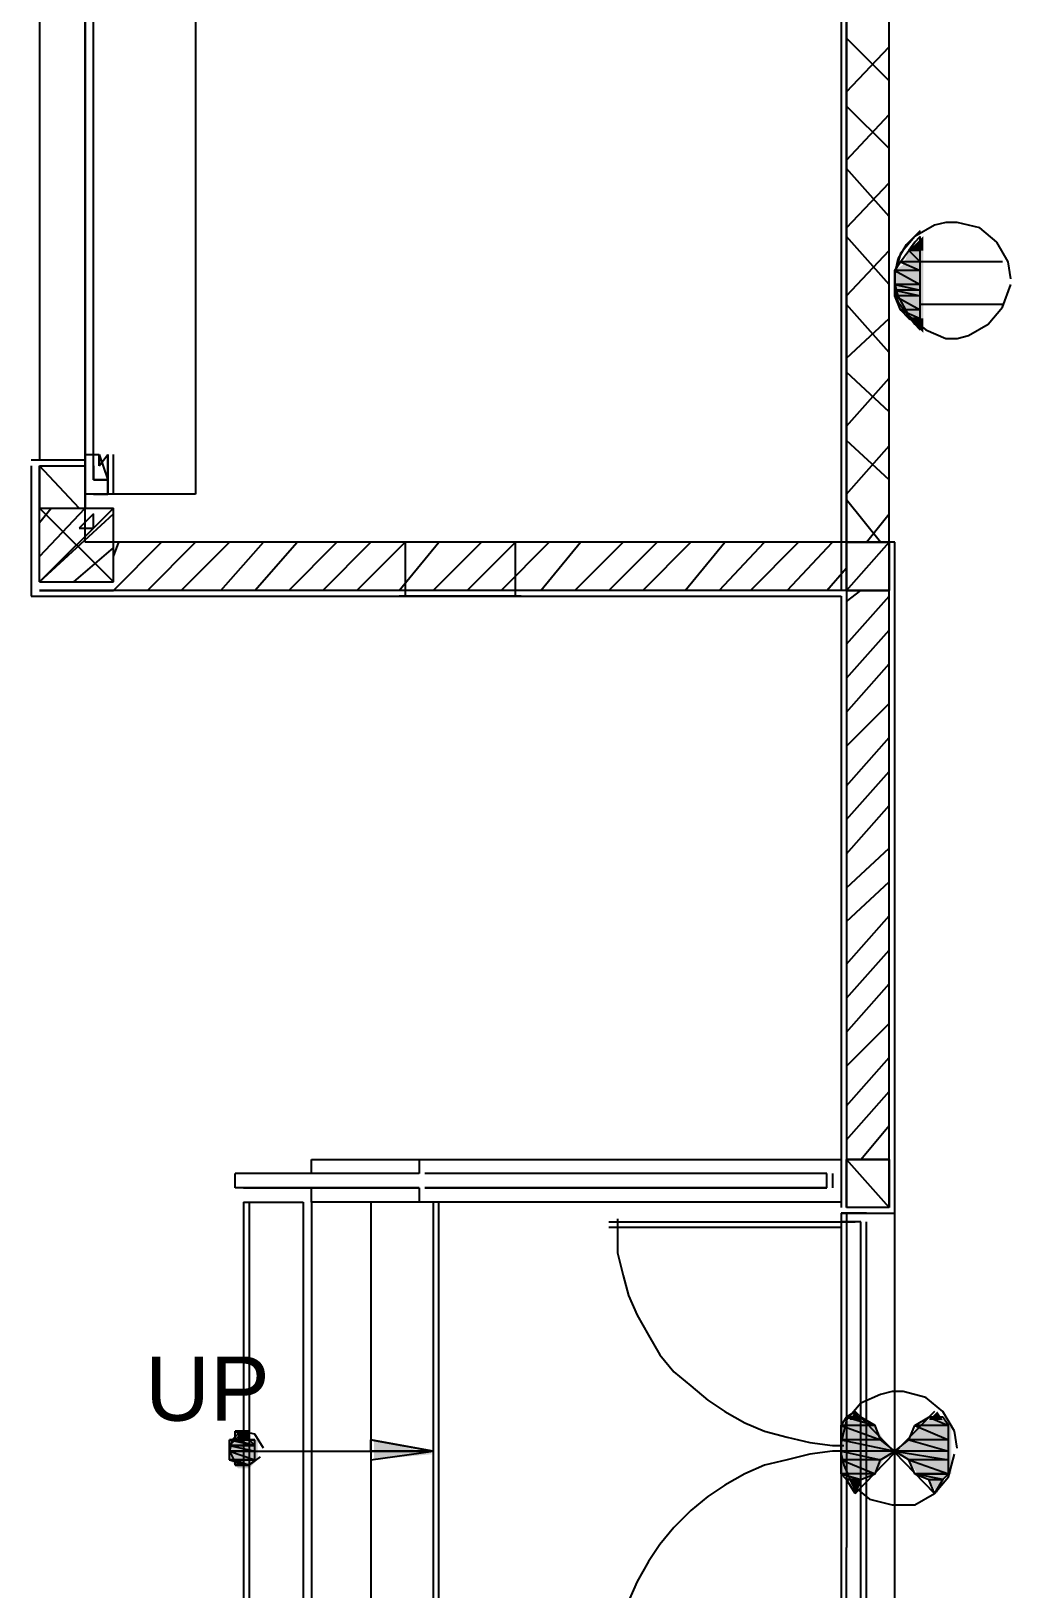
# Model space of a CAD drawing. Header units: millimetres. Extents: x 5 to 415, y 48 to 251.
# Drawn here: x 20.69 to 26.79, y 104.06 to 113.76 of the extents above; entities that cross this region are included whole.
import ezdxf

# ---------------------------------------------------------------- set-up
doc = ezdxf.new("R2010")
doc.units = ezdxf.units.MM
for name, color, linetype in [('H', 7, 'Continuous'), ('P', 7, 'Continuous'), ('T', 7, 'Continuous')]:
    doc.layers.add(name, color=color, linetype=linetype)

msp = doc.modelspace()

# ---------------------------------------------------------------- hatches: boundary and pattern name
at = {"layer": 'H', "linetype": 'Continuous'}
for points in [[(26.211, 112.448), (26.247, 112.483), (26.247, 112.448), (26.211, 112.448)], [(26.123, 112.307), (26.158, 112.395), (26.247, 112.395), (26.247, 112.307), (26.123, 112.307)], [(26.158, 112.395), (26.211, 112.448), (26.247, 112.448), (26.247, 112.395), (26.158, 112.395)], [(26.07, 112.272), (26.123, 112.307), (26.247, 112.307), (26.247, 112.272), (26.07, 112.272)], [(26.07, 112.183), (26.07, 112.272), (26.247, 112.272), (26.247, 112.183), (26.07, 112.183)], [(26.07, 112.148), (26.07, 112.183), (26.247, 112.183), (26.247, 112.148), (26.07, 112.148)], [(26.07, 112.095), (26.07, 112.148), (26.247, 112.148), (26.247, 112.095), (26.07, 112.095)], [(26.123, 112.007), (26.07, 112.095), (26.247, 112.095), (26.247, 112.007), (26.123, 112.007)], [(26.158, 111.972), (26.123, 112.007), (26.247, 112.007), (26.247, 111.972), (26.158, 111.972)], [(26.247, 111.883), (26.158, 111.972), (26.247, 111.936), (26.247, 111.883)], [(26.247, 111.936), (26.158, 111.972), (26.247, 111.972), (26.247, 111.936)], [(25.735, 105.075), (25.788, 105.11), (25.859, 105.11), (25.947, 105.075), (25.735, 105.075)], [(25.788, 105.11), (25.823, 105.163), (25.859, 105.11), (25.788, 105.11)], [(26.211, 105.075), (26.282, 105.11), (26.37, 105.11), (26.423, 105.075), (26.211, 105.075)], [(26.282, 105.11), (26.335, 105.163), (26.37, 105.11), (26.282, 105.11)], [(21.978, 104.987), (22.013, 105.04), (22.049, 104.987), (21.978, 104.987)], [(21.978, 104.987), (21.978, 105.04), (22.049, 105.04), (22.049, 104.987), (21.978, 104.987)], [(25.735, 104.987), (25.735, 105.075), (25.947, 105.075), (26, 104.987), (25.735, 104.987)], [(26.158, 104.987), (26.211, 105.075), (26.423, 105.075), (26.423, 104.987), (26.158, 104.987)], [(21.925, 104.951), (21.978, 104.987), (22.049, 104.987), (22.102, 104.951), (21.925, 104.951)], [(21.925, 104.951), (21.925, 104.987), (22.102, 104.987), (22.102, 104.951), (21.925, 104.951)], [(21.925, 104.898), (21.925, 104.951), (22.102, 104.951), (22.102, 104.898), (21.925, 104.898)], [(21.925, 104.898), (21.925, 104.951), (22.102, 104.951), (22.102, 104.898), (21.925, 104.898)], [(21.925, 104.863), (21.925, 104.898), (22.102, 104.898), (22.102, 104.863), (21.925, 104.863)], [(21.925, 104.863), (21.925, 104.898), (22.102, 104.898), (22.102, 104.863), (21.925, 104.863)], [(22.825, 104.863), (22.825, 104.987), (23.195, 104.898), (22.825, 104.863)], [(25.735, 104.898), (25.735, 104.987), (26, 104.987), (26.07, 104.898), (25.735, 104.898)], [(25.735, 104.863), (25.735, 104.898), (26.07, 104.898), (26, 104.863), (25.735, 104.863)], [(26.07, 104.898), (26.158, 104.987), (26.423, 104.987), (26.423, 104.898), (26.07, 104.898)], [(26.158, 104.863), (26.07, 104.898), (26.423, 104.898), (26.423, 104.863), (26.158, 104.863)], [(21.978, 104.81), (21.925, 104.863), (22.049, 104.81), (21.978, 104.81)], [(22.049, 104.81), (21.925, 104.863), (22.102, 104.863), (22.049, 104.81)], [(21.978, 104.81), (21.978, 104.863), (22.102, 104.863), (22.049, 104.81), (21.978, 104.81)], [(25.735, 104.775), (25.735, 104.863), (26, 104.863), (25.947, 104.775), (25.735, 104.775)], [(26.211, 104.775), (26.158, 104.863), (26.423, 104.863), (26.423, 104.775), (26.211, 104.775)], [(25.788, 104.74), (25.735, 104.775), (25.947, 104.775), (25.859, 104.74), (25.788, 104.74)], [(25.823, 104.652), (25.788, 104.74), (25.859, 104.74), (25.823, 104.652)], [(26.335, 104.652), (26.282, 104.74), (26.211, 104.775), (26.37, 104.74), (26.335, 104.652)], [(26.37, 104.74), (26.211, 104.775), (26.423, 104.775), (26.37, 104.74)]]:
    msp.add_hatch(color=256, dxfattribs=at).paths.add_polyline_path(points)

# ---------------------------------------------------------------- linework, layer by layer
at = {"layer": 'P'}
for points in [[(21.026, 110.578), (21.026, 125.942)], [(25.735, 122.008), (25.735, 110.278)], [(25.77, 117.987), (25.77, 110.578)], [(25.77, 110.278), (25.77, 117.987)], [(26.035, 110.578), (26.035, 117.987)], [(20.743, 115.782), (20.743, 111.09)], [(21.026, 115.835), (21.026, 111.09)], [(21.078, 111.09), (21.078, 115.835)], [(21.713, 114.6), (21.713, 110.878)], [(26.035, 113.453), (25.77, 113.718)], [(25.77, 113.383), (26.035, 113.665)], [(26.035, 113.03), (25.77, 113.295)], [(25.77, 112.959), (26.035, 113.242)], [(26.035, 112.607), (25.77, 112.907)], [(25.77, 112.536), (26.035, 112.818)], [(26.388, 112.571), (26.317, 112.554)], [(26.388, 112.571), (26.317, 112.554)], [(26.458, 112.571), (26.388, 112.571)], [(26.458, 112.571), (26.388, 112.571)], [(26.599, 112.536), (26.458, 112.571)], [(26.599, 112.536), (26.458, 112.571)], [(26.035, 112.183), (25.77, 112.483)], [(26.194, 112.483), (26.106, 112.377)], [(26.194, 112.483), (26.106, 112.377)], [(26.229, 112.518), (26.141, 112.43)], [(26.317, 112.554), (26.194, 112.483)], [(26.317, 112.554), (26.194, 112.483)], [(26.229, 112.483), (26.194, 112.448)], [(26.194, 112.448), (26.229, 112.483)], [(26.229, 111.901), (26.229, 112.483)], [(26.705, 112.448), (26.599, 112.536)], [(26.705, 112.448), (26.599, 112.536)], [(25.77, 112.113), (26.035, 112.395)], [(26.106, 112.377), (26.07, 112.254)], [(26.106, 112.377), (26.07, 112.254)], [(26.141, 112.43), (26.088, 112.342)], [(26.106, 112.324), (26.158, 112.395)], [(26.194, 112.448), (26.158, 112.395)], [(26.158, 112.395), (26.194, 112.448)], [(26.229, 112.395), (26.158, 112.395)], [(26.158, 112.395), (26.229, 112.324)], [(26.158, 112.395), (26.229, 112.324)], [(26.229, 112.448), (26.229, 112.395)], [(26.229, 112.395), (26.229, 112.448)], [(26.229, 112.324), (26.229, 112.395)], [(26.776, 112.324), (26.705, 112.448)], [(26.776, 112.324), (26.705, 112.448)], [(26.088, 112.342), (26.07, 112.254)], [(26.07, 112.272), (26.106, 112.324)], [(26.229, 112.272), (26.07, 112.272)], [(26.229, 112.272), (26.07, 112.272)], [(26.07, 112.272), (26.229, 112.183)], [(26.07, 112.272), (26.229, 112.183)], [(26.07, 112.183), (26.07, 112.272)], [(26.229, 112.324), (26.106, 112.324)], [(26.229, 112.324), (26.106, 112.324)], [(26.106, 112.324), (26.229, 112.272)], [(26.106, 112.324), (26.229, 112.272)], [(26.741, 112.324), (26.229, 112.324)], [(26.229, 112.272), (26.229, 112.324)], [(26.229, 112.183), (26.229, 112.272)], [(26.793, 112.219), (26.776, 112.324)], [(26.793, 112.219), (26.776, 112.324)], [(26.07, 112.254), (26.07, 112.183)], [(26.07, 112.254), (26.07, 112.183)], [(26.07, 112.254), (26.07, 112.166)], [(26.07, 112.183), (26.088, 112.113)], [(26.07, 112.183), (26.088, 112.113)], [(26.229, 112.183), (26.07, 112.183)], [(26.229, 112.183), (26.07, 112.183)], [(26.07, 112.183), (26.229, 112.148)], [(26.07, 112.183), (26.229, 112.148)], [(26.07, 112.148), (26.07, 112.183)], [(26.229, 112.148), (26.229, 112.183)], [(26.741, 112.042), (26.793, 112.183)], [(26.741, 112.042), (26.793, 112.183)], [(26.07, 112.166), (26.088, 112.078)], [(26.229, 112.148), (26.07, 112.148)], [(26.229, 112.148), (26.07, 112.148)], [(26.07, 112.148), (26.229, 112.113)], [(26.07, 112.148), (26.229, 112.113)], [(26.07, 112.113), (26.07, 112.148)], [(26.229, 112.113), (26.07, 112.113)], [(26.229, 112.113), (26.07, 112.113)], [(26.07, 112.113), (26.229, 112.025)], [(26.07, 112.113), (26.229, 112.025)], [(26.106, 112.025), (26.07, 112.113)], [(26.088, 112.113), (26.158, 111.989)], [(26.088, 112.113), (26.158, 111.989)], [(26.088, 112.078), (26.141, 112.007)], [(26.229, 112.113), (26.229, 112.148)], [(26.229, 112.025), (26.229, 112.113)], [(26.035, 111.76), (25.77, 112.06)], [(26.229, 112.025), (26.106, 112.025)], [(26.229, 112.025), (26.106, 112.025)], [(26.106, 112.025), (26.229, 111.972)], [(26.106, 112.025), (26.229, 111.972)], [(26.158, 111.972), (26.106, 112.025)], [(26.141, 112.007), (26.194, 111.936)], [(26.158, 111.989), (26.264, 111.901)], [(26.158, 111.989), (26.264, 111.901)], [(26.741, 112.06), (26.229, 112.06)], [(26.229, 111.972), (26.229, 112.025)], [(26.652, 111.936), (26.741, 112.042)], [(26.652, 111.936), (26.741, 112.042)], [(25.77, 111.725), (26.035, 111.972)], [(26.229, 111.972), (26.158, 111.972)], [(26.158, 111.972), (26.229, 111.936)], [(26.229, 111.936), (26.158, 111.972)], [(26.158, 111.972), (26.229, 111.972)], [(26.229, 111.936), (26.158, 111.972)], [(26.194, 111.936), (26.229, 111.901)], [(26.229, 111.901), (26.194, 111.936)], [(26.229, 111.972), (26.229, 111.936)], [(26.264, 111.901), (26.388, 111.848)], [(26.264, 111.901), (26.388, 111.848)], [(26.529, 111.866), (26.652, 111.936)], [(26.529, 111.866), (26.652, 111.936)], [(26.388, 111.848), (26.458, 111.848)], [(26.388, 111.848), (26.458, 111.848)], [(26.458, 111.848), (26.529, 111.866)], [(26.458, 111.848), (26.529, 111.866)], [(26.035, 111.39), (25.77, 111.637)], [(25.77, 111.301), (26.035, 111.601)], [(26.035, 110.966), (25.77, 111.213)], [(21.026, 111.125), (21.114, 111.125)], [(21.078, 111.054), (21.078, 111.125)], [(21.114, 111.125), (21.114, 111.054)], [(21.114, 111.054), (21.114, 111.125)], [(21.114, 111.054), (21.114, 111.125)], [(21.114, 111.125), (21.167, 110.966)], [(21.114, 111.054), (21.167, 111.125)], [(21.167, 111.125), (21.167, 110.878)], [(21.167, 110.878), (21.167, 111.125)], [(21.167, 111.125), (21.167, 110.966)], [(21.167, 110.966), (21.167, 111.125)], [(21.202, 110.878), (21.202, 111.125)], [(21.202, 110.878), (21.202, 111.125)], [(25.77, 110.878), (26.035, 111.178)], [(21.026, 111.09), (20.69, 111.09)], [(20.69, 111.054), (20.69, 110.278)], [(20.99, 110.79), (20.743, 111.054)], [(20.743, 111.054), (21.026, 111.054)], [(20.743, 110.79), (20.743, 111.054)], [(20.743, 111.054), (21.026, 111.054)], [(20.743, 111.054), (20.743, 110.79)], [(20.743, 110.79), (20.743, 111.054)], [(21.026, 111.09), (21.026, 110.913)], [(21.026, 110.913), (21.026, 111.09)], [(21.026, 111.054), (21.026, 110.79)], [(21.026, 110.79), (21.026, 111.054)], [(21.026, 110.79), (21.026, 111.054)], [(21.026, 111.054), (21.026, 110.79)], [(21.078, 111.054), (21.078, 110.966)], [(21.078, 110.966), (21.078, 111.054)], [(21.078, 110.966), (21.167, 110.966)], [(21.167, 110.966), (21.078, 110.966)], [(21.167, 111.002), (21.167, 110.913)], [(21.167, 110.913), (21.167, 111.002)], [(21.713, 110.878), (21.026, 110.878)], [(21.078, 110.878), (21.167, 110.878)], [(21.167, 110.878), (21.078, 110.878)], [(25.982, 110.578), (25.77, 110.843)], [(20.743, 110.702), (20.814, 110.79)], [(20.743, 110.49), (21.026, 110.79)], [(20.743, 110.79), (21.202, 110.79)], [(20.743, 110.331), (20.743, 110.79)], [(21.202, 110.79), (20.743, 110.331)], [(20.743, 110.79), (21.202, 110.331)], [(20.743, 110.331), (21.202, 110.755)], [(21.078, 110.755), (20.99, 110.666)], [(21.078, 110.666), (21.078, 110.755)], [(21.202, 110.331), (21.202, 110.79)], [(25.894, 110.578), (26.035, 110.755)], [(20.99, 110.666), (21.078, 110.666)], [(20.69, 110.578), (20.69, 110.243)], [(20.955, 110.331), (21.202, 110.543)], [(26.07, 110.578), (21.026, 110.578)], [(21.202, 110.49), (21.237, 110.578)], [(21.202, 110.278), (21.502, 110.578)], [(25.735, 110.578), (21.202, 110.578)], [(25.77, 110.578), (21.202, 110.578)], [(21.414, 110.278), (21.713, 110.578)], [(21.625, 110.278), (21.925, 110.578)], [(21.872, 110.278), (22.137, 110.578)], [(22.084, 110.278), (22.348, 110.578)], [(22.296, 110.278), (22.595, 110.578)], [(22.507, 110.278), (22.807, 110.578)], [(22.719, 110.278), (23.019, 110.578)], [(22.983, 110.278), (23.23, 110.578)], [(23.707, 110.578), (23.019, 110.578)], [(23.019, 110.578), (23.019, 110.243)], [(23.195, 110.278), (23.495, 110.578)], [(23.407, 110.278), (23.707, 110.578)], [(23.618, 110.278), (23.918, 110.578)], [(23.707, 110.243), (23.707, 110.578)], [(23.865, 110.278), (24.112, 110.578)], [(24.077, 110.278), (24.377, 110.578)], [(24.289, 110.278), (24.589, 110.578)], [(24.5, 110.278), (24.8, 110.578)], [(24.765, 110.278), (25.012, 110.578)], [(24.977, 110.278), (25.259, 110.578)], [(25.171, 110.278), (25.471, 110.578)], [(25.4, 110.278), (25.682, 110.578)], [(25.77, 110.578), (26.035, 110.578)], [(25.77, 110.278), (25.77, 110.578)], [(25.77, 110.578), (26.035, 110.578)], [(25.77, 110.278), (25.77, 110.578)], [(25.77, 110.278), (26.035, 110.578)], [(25.77, 110.578), (25.77, 110.278)], [(26.035, 110.578), (25.77, 110.578)], [(26.035, 110.578), (26.035, 110.278)], [(26.035, 110.278), (26.035, 110.578)], [(26.07, 101.565), (26.07, 110.578)], [(20.743, 110.331), (21.202, 110.331)], [(25.647, 110.278), (25.77, 110.419)], [(20.69, 110.243), (25.735, 110.243)], [(21.202, 110.278), (20.743, 110.278)], [(20.743, 110.278), (21.202, 110.278)], [(25.77, 110.278), (21.202, 110.278)], [(23.742, 110.243), (22.983, 110.243)], [(23.742, 110.243), (22.983, 110.243)], [(25.735, 110.243), (25.735, 106.433)], [(25.77, 110.208), (25.859, 110.278)], [(26.035, 110.278), (25.77, 110.278)], [(25.77, 110.278), (25.77, 106.733)], [(26.035, 110.278), (25.77, 110.278)], [(25.77, 110.278), (26.035, 110.278)], [(25.77, 109.943), (26.035, 110.243)], [(26.035, 106.733), (26.035, 110.278)], [(26.07, 106.433), (26.07, 110.278)], [(25.77, 109.732), (26.035, 110.031)], [(25.77, 109.52), (26.035, 109.82)], [(25.77, 109.308), (26.035, 109.573)], [(25.77, 109.061), (26.035, 109.361)], [(25.77, 108.85), (26.035, 109.149)], [(25.77, 108.638), (26.035, 108.938)], [(25.77, 108.426), (26.035, 108.673)], [(25.77, 108.215), (26.035, 108.462)], [(25.77, 107.95), (26.035, 108.25)], [(25.77, 107.738), (26.035, 108.038)], [(25.77, 107.527), (26.035, 107.827)], [(25.77, 107.315), (26.035, 107.58)], [(25.77, 107.068), (26.035, 107.368)], [(25.77, 106.856), (26.035, 107.156)], [(25.859, 106.733), (26.035, 106.945)], [(21.96, 106.557), (21.96, 106.645)], [(21.96, 106.557), (21.96, 106.645)], [(23.107, 106.645), (21.96, 106.645)], [(23.107, 106.645), (22.013, 106.645)], [(22.437, 106.645), (22.437, 106.733)], [(22.437, 106.733), (25.735, 106.733)], [(23.107, 106.733), (23.107, 106.645)], [(23.407, 106.645), (23.142, 106.645)], [(25.647, 106.645), (23.142, 106.645)], [(25.647, 106.645), (23.407, 106.645)], [(25.647, 106.557), (25.647, 106.645)], [(25.682, 106.645), (25.682, 106.557)], [(25.77, 106.433), (25.77, 106.733)], [(25.77, 106.733), (26.035, 106.733)], [(26.035, 106.433), (25.77, 106.733)], [(25.77, 106.733), (26.035, 106.733)], [(25.77, 106.433), (25.77, 106.733)], [(26.035, 106.733), (25.77, 106.733)], [(25.77, 106.733), (25.77, 106.433)], [(26.035, 106.733), (26.035, 106.433)], [(26.035, 106.733), (26.035, 106.433)], [(26.035, 106.433), (26.035, 106.733)], [(23.107, 106.557), (21.96, 106.557)], [(22.013, 106.557), (23.107, 106.557)], [(22.437, 106.468), (22.437, 106.557)], [(23.107, 106.557), (23.107, 106.468)], [(23.142, 106.557), (23.407, 106.557)], [(25.647, 106.557), (23.142, 106.557)], [(23.407, 106.557), (25.647, 106.557)], [(22.013, 106.468), (22.013, 103.346)], [(22.013, 106.468), (22.384, 106.468)], [(22.049, 106.468), (22.049, 103.346)], [(22.384, 106.468), (22.384, 103.346)], [(25.735, 106.468), (22.437, 106.468)], [(22.437, 106.468), (22.437, 103.346)], [(22.807, 106.468), (22.807, 103.346)], [(22.807, 106.468), (22.807, 103.346)], [(23.195, 106.468), (23.195, 103.346)], [(23.23, 103.346), (23.23, 106.468)], [(24.342, 106.363), (24.342, 106.292)], [(25.735, 106.398), (26.07, 106.398)], [(25.894, 106.398), (25.735, 106.398)], [(25.735, 106.398), (25.894, 106.398)], [(25.735, 106.398), (25.735, 104.316)], [(26.035, 106.433), (25.77, 106.433)], [(26.035, 106.433), (25.77, 106.433)], [(25.77, 106.398), (25.77, 104.316)], [(24.289, 106.345), (25.735, 106.345)], [(25.735, 106.31), (24.289, 106.31)], [(24.342, 106.292), (24.342, 106.151)], [(25.735, 106.345), (25.823, 106.345)], [(25.823, 106.345), (25.735, 106.345)], [(25.859, 106.345), (25.77, 106.345)], [(25.859, 103.47), (25.859, 106.345)], [(25.894, 103.47), (25.894, 106.345)], [(24.342, 106.151), (24.377, 106.01)], [(24.377, 106.01), (24.412, 105.886)], [(24.412, 105.886), (24.465, 105.763)], [(24.465, 105.763), (24.536, 105.639)], [(24.536, 105.639), (24.606, 105.516)], [(24.606, 105.516), (24.694, 105.41)], [(24.694, 105.41), (24.8, 105.322)], [(24.8, 105.322), (24.906, 105.234)], [(26.053, 105.287), (25.982, 105.269)], [(26.123, 105.287), (26.053, 105.287)], [(26.264, 105.251), (26.123, 105.287)], [(24.906, 105.234), (25.012, 105.163)], [(25.859, 105.216), (25.77, 105.11)], [(25.982, 105.269), (25.859, 105.216)], [(26.37, 105.163), (26.264, 105.251)], [(25.012, 105.163), (25.135, 105.093)], [(25.135, 105.093), (25.259, 105.04)], [(25.735, 105.075), (25.77, 105.128)], [(25.77, 105.11), (25.735, 104.969)], [(25.823, 105.163), (25.77, 105.128)], [(25.77, 105.128), (25.823, 105.163)], [(25.859, 105.128), (25.77, 105.128)], [(25.77, 105.128), (25.947, 105.075)], [(25.77, 105.128), (25.947, 105.075)], [(26.317, 104.652), (25.823, 105.163)], [(25.823, 104.652), (26.317, 105.163)], [(25.947, 105.075), (25.859, 105.128)], [(26.194, 105.075), (26.282, 105.128)], [(26.317, 105.163), (26.282, 105.128)], [(26.282, 105.128), (26.317, 105.163)], [(26.37, 105.128), (26.282, 105.128)], [(26.282, 105.128), (26.405, 105.075)], [(26.282, 105.128), (26.405, 105.075)], [(26.441, 105.04), (26.37, 105.163)], [(26.405, 105.075), (26.37, 105.128)], [(21.996, 105.04), (21.943, 104.987)], [(22.013, 105.04), (21.96, 104.987)], [(21.96, 104.987), (22.013, 105.04)], [(22.049, 105.04), (21.96, 105.04)], [(21.96, 105.04), (22.049, 105.04)], [(22.049, 105.04), (21.96, 105.04)], [(21.96, 105.04), (22.049, 104.987)], [(21.96, 105.04), (22.049, 104.987)], [(21.96, 104.987), (21.96, 105.04)], [(22.084, 105.022), (21.996, 105.04)], [(22.013, 105.04), (22.013, 105.04)], [(22.013, 105.04), (22.013, 105.04)], [(22.013, 105.04), (22.049, 105.04)], [(22.049, 105.04), (22.013, 105.04)], [(22.049, 105.04), (22.013, 105.04)], [(22.013, 105.04), (22.049, 105.04)], [(22.049, 105.04), (22.049, 105.04)], [(22.049, 105.04), (22.049, 105.04)], [(22.049, 104.987), (22.049, 105.04)], [(22.137, 104.934), (22.084, 105.022)], [(25.259, 105.04), (25.4, 105.004)], [(25.4, 105.004), (25.541, 104.969)], [(25.947, 105.075), (25.735, 105.075)], [(25.947, 105.075), (25.735, 105.075)], [(25.735, 105.075), (25.982, 104.987)], [(25.735, 105.075), (25.982, 104.987)], [(25.735, 104.987), (25.735, 105.075)], [(25.982, 104.987), (25.947, 105.075)], [(26.158, 104.987), (26.194, 105.075)], [(26.405, 105.075), (26.194, 105.075)], [(26.405, 105.075), (26.194, 105.075)], [(26.194, 105.075), (26.405, 104.987)], [(26.194, 105.075), (26.405, 104.987)], [(26.405, 104.987), (26.405, 105.075)], [(26.458, 104.934), (26.441, 105.04)], [(21.925, 104.951), (21.96, 104.987)], [(21.943, 104.987), (21.925, 104.916)], [(22.084, 104.987), (21.925, 104.987)], [(21.925, 104.987), (21.96, 104.987)], [(22.084, 104.987), (21.925, 104.987)], [(21.925, 104.987), (22.084, 104.987)], [(21.925, 104.987), (22.084, 104.987)], [(22.084, 104.987), (21.925, 104.987)], [(22.084, 104.987), (21.925, 104.987)], [(21.925, 104.987), (22.084, 104.987)], [(22.084, 104.987), (21.925, 104.987)], [(21.925, 104.987), (22.084, 104.987)], [(22.084, 104.987), (21.925, 104.987)], [(21.925, 104.987), (22.084, 104.951)], [(21.925, 104.987), (22.084, 104.951)], [(21.925, 104.951), (21.925, 104.987)], [(22.084, 104.951), (21.925, 104.951)], [(22.084, 104.951), (21.925, 104.951)], [(21.925, 104.951), (22.084, 104.916)], [(21.925, 104.951), (22.084, 104.916)], [(21.925, 104.916), (21.925, 104.951)], [(22.084, 104.951), (21.925, 104.951)], [(22.084, 104.951), (21.925, 104.951)], [(21.925, 104.951), (22.084, 104.951)], [(21.925, 104.951), (22.084, 104.951)], [(22.084, 104.951), (21.925, 104.951)], [(22.084, 104.951), (21.925, 104.951)], [(21.925, 104.951), (22.084, 104.951)], [(22.084, 104.951), (21.925, 104.951)], [(21.925, 104.951), (22.084, 104.951)], [(21.925, 104.951), (22.084, 104.951)], [(22.084, 104.951), (21.925, 104.951)], [(22.084, 104.951), (21.925, 104.951)], [(21.925, 104.951), (22.084, 104.951)], [(22.084, 104.951), (21.925, 104.951)], [(21.925, 104.951), (22.084, 104.951)], [(21.925, 104.951), (22.084, 104.951)], [(22.084, 104.951), (21.925, 104.951)], [(22.084, 104.951), (21.925, 104.951)], [(21.925, 104.951), (22.084, 104.916)], [(21.925, 104.951), (22.084, 104.916)], [(21.925, 104.916), (21.925, 104.951)], [(22.084, 104.916), (21.925, 104.916)], [(22.084, 104.916), (21.925, 104.916)], [(21.925, 104.916), (22.084, 104.863)], [(21.925, 104.916), (22.084, 104.863)], [(21.925, 104.863), (21.925, 104.916)], [(21.925, 104.916), (21.96, 104.846)], [(22.084, 104.916), (21.925, 104.916)], [(22.084, 104.916), (21.925, 104.916)], [(21.925, 104.916), (22.084, 104.916)], [(21.925, 104.916), (22.084, 104.916)], [(22.084, 104.916), (21.925, 104.916)], [(22.084, 104.916), (21.925, 104.916)], [(21.925, 104.916), (22.084, 104.916)], [(22.084, 104.916), (21.925, 104.916)], [(21.925, 104.916), (22.084, 104.916)], [(21.925, 104.916), (22.084, 104.916)], [(22.084, 104.916), (21.925, 104.916)], [(22.084, 104.916), (21.925, 104.916)], [(21.925, 104.916), (22.084, 104.916)], [(22.084, 104.916), (21.925, 104.916)], [(21.925, 104.916), (22.084, 104.863)], [(21.925, 104.916), (22.084, 104.863)], [(21.925, 104.863), (21.925, 104.916)], [(22.049, 104.987), (21.96, 104.987)], [(21.96, 104.987), (22.084, 104.951)], [(21.96, 104.987), (22.084, 104.951)], [(22.049, 104.987), (21.96, 104.987)], [(22.049, 104.987), (21.96, 104.987)], [(21.96, 104.987), (22.049, 104.987)], [(21.96, 104.987), (22.049, 104.987)], [(22.049, 104.987), (21.96, 104.987)], [(22.049, 104.987), (21.96, 104.987)], [(21.96, 104.987), (22.049, 104.987)], [(22.049, 104.987), (21.96, 104.987)], [(21.96, 104.987), (22.049, 104.987)], [(22.084, 104.987), (21.96, 104.987)], [(21.96, 104.987), (22.084, 104.987)], [(22.084, 104.987), (21.96, 104.987)], [(21.96, 104.987), (22.049, 104.987)], [(22.084, 104.987), (21.96, 104.987)], [(21.96, 104.987), (22.084, 104.987)], [(21.96, 104.987), (22.084, 104.987)], [(22.013, 104.916), (22.384, 104.916)], [(22.084, 104.951), (22.049, 104.987)], [(22.049, 104.987), (22.049, 104.987)], [(22.049, 104.987), (22.049, 104.987)], [(22.049, 104.987), (22.049, 104.987)], [(22.049, 104.987), (22.084, 104.987)], [(22.084, 104.987), (22.084, 104.987)], [(22.084, 104.987), (22.084, 104.987)], [(22.084, 104.987), (22.084, 104.987)], [(22.084, 104.987), (22.084, 104.987)], [(22.084, 104.951), (22.084, 104.987)], [(22.084, 104.916), (22.084, 104.951)], [(22.084, 104.951), (22.084, 104.951)], [(22.084, 104.951), (22.084, 104.951)], [(22.084, 104.951), (22.084, 104.951)], [(22.084, 104.951), (22.084, 104.951)], [(22.084, 104.951), (22.084, 104.951)], [(22.084, 104.951), (22.084, 104.951)], [(22.084, 104.916), (22.084, 104.951)], [(22.084, 104.863), (22.084, 104.916)], [(22.084, 104.916), (22.084, 104.916)], [(22.084, 104.916), (22.084, 104.916)], [(22.084, 104.916), (22.084, 104.916)], [(22.084, 104.916), (22.084, 104.916)], [(22.084, 104.863), (22.084, 104.916)], [(22.384, 104.916), (22.807, 104.916)], [(23.195, 104.916), (22.807, 104.987)], [(22.807, 104.987), (22.807, 104.863)], [(22.807, 104.987), (23.195, 104.916)], [(22.807, 104.916), (22.807, 104.987)], [(22.807, 104.916), (23.195, 104.916)], [(22.807, 104.863), (23.195, 104.916)], [(23.195, 104.916), (22.807, 104.916)], [(23.195, 104.916), (22.807, 104.916)], [(22.807, 104.916), (22.807, 104.863)], [(22.807, 104.863), (23.195, 104.916)], [(25.541, 104.898), (25.4, 104.863)], [(25.541, 104.969), (25.682, 104.951)], [(25.682, 104.916), (25.541, 104.898)], [(25.682, 104.951), (25.753, 104.951)], [(25.753, 104.916), (25.682, 104.916)], [(25.982, 104.987), (25.735, 104.987)], [(25.982, 104.987), (25.735, 104.987)], [(25.735, 104.987), (26.07, 104.916)], [(25.735, 104.987), (26.07, 104.916)], [(25.735, 104.916), (25.735, 104.987)], [(25.735, 104.969), (25.735, 104.898)], [(26.07, 104.916), (25.735, 104.916)], [(26.07, 104.916), (25.735, 104.916)], [(25.735, 104.916), (25.982, 104.863)], [(25.735, 104.916), (25.982, 104.863)], [(25.735, 104.863), (25.735, 104.916)], [(25.735, 104.898), (25.753, 104.828)], [(26.07, 104.916), (25.982, 104.987)], [(25.982, 104.863), (26.07, 104.916)], [(26.07, 104.916), (26.158, 104.987)], [(26.405, 104.916), (26.07, 104.916)], [(26.405, 104.916), (26.07, 104.916)], [(26.07, 104.916), (26.405, 104.863)], [(26.07, 104.916), (26.405, 104.863)], [(26.158, 104.863), (26.07, 104.916)], [(26.405, 104.987), (26.158, 104.987)], [(26.405, 104.987), (26.158, 104.987)], [(26.158, 104.987), (26.405, 104.916)], [(26.158, 104.987), (26.405, 104.916)], [(26.405, 104.916), (26.405, 104.987)], [(26.405, 104.863), (26.405, 104.916)], [(26.405, 104.757), (26.441, 104.898)], [(22.084, 104.863), (21.925, 104.863)], [(21.925, 104.863), (22.049, 104.828)], [(22.049, 104.828), (21.925, 104.863)], [(21.925, 104.863), (22.084, 104.863)], [(22.049, 104.828), (21.925, 104.863)], [(22.084, 104.863), (21.925, 104.863)], [(22.084, 104.863), (21.925, 104.863)], [(21.925, 104.863), (22.084, 104.863)], [(21.925, 104.863), (22.084, 104.863)], [(22.084, 104.863), (21.925, 104.863)], [(22.084, 104.863), (21.925, 104.863)], [(21.925, 104.863), (22.084, 104.863)], [(22.084, 104.863), (21.925, 104.863)], [(21.925, 104.863), (22.084, 104.863)], [(21.925, 104.863), (22.084, 104.863)], [(22.084, 104.863), (21.925, 104.863)], [(22.084, 104.863), (21.925, 104.863)], [(21.925, 104.863), (22.084, 104.863)], [(22.084, 104.863), (21.925, 104.863)], [(21.925, 104.863), (22.084, 104.863)], [(21.925, 104.863), (22.084, 104.863)], [(22.084, 104.863), (21.925, 104.863)], [(22.084, 104.863), (21.925, 104.863)], [(21.925, 104.863), (22.084, 104.863)], [(21.925, 104.863), (22.084, 104.863)], [(21.96, 104.863), (21.925, 104.863)], [(22.084, 104.863), (21.96, 104.863)], [(22.084, 104.863), (21.96, 104.863)], [(21.96, 104.863), (22.049, 104.828)], [(21.96, 104.863), (22.049, 104.828)], [(21.96, 104.828), (21.96, 104.863)], [(21.96, 104.846), (22.049, 104.828)], [(21.96, 104.828), (22.049, 104.828)], [(22.013, 104.828), (21.96, 104.828)], [(22.049, 104.828), (21.96, 104.828)], [(22.049, 104.828), (21.96, 104.828)], [(21.96, 104.828), (22.049, 104.828)], [(21.96, 104.828), (22.049, 104.828)], [(22.049, 104.828), (21.96, 104.828)], [(22.049, 104.828), (21.96, 104.828)], [(21.96, 104.828), (22.049, 104.828)], [(22.049, 104.828), (21.96, 104.828)], [(21.96, 104.828), (22.049, 104.828)], [(21.96, 104.828), (22.049, 104.828)], [(22.049, 104.828), (21.96, 104.828)], [(22.049, 104.828), (21.96, 104.828)], [(21.96, 104.828), (22.049, 104.828)], [(22.049, 104.828), (21.96, 104.828)], [(21.96, 104.828), (22.013, 104.828)], [(21.96, 104.828), (22.049, 104.828)], [(22.049, 104.828), (21.96, 104.828)], [(22.049, 104.828), (22.013, 104.828)], [(22.013, 104.828), (22.049, 104.828)], [(22.013, 104.828), (22.013, 104.828)], [(22.013, 104.828), (22.013, 104.828)], [(22.013, 104.828), (22.013, 104.828)], [(22.013, 104.828), (22.013, 104.828)], [(22.013, 104.828), (22.049, 104.828)], [(22.049, 104.828), (22.013, 104.828)], [(22.049, 104.828), (22.119, 104.881)], [(22.084, 104.863), (22.049, 104.828)], [(22.049, 104.828), (22.084, 104.863)], [(22.049, 104.828), (22.049, 104.828)], [(22.049, 104.828), (22.049, 104.828)], [(22.049, 104.828), (22.049, 104.828)], [(22.049, 104.828), (22.049, 104.828)], [(22.049, 104.828), (22.049, 104.828)], [(22.084, 104.863), (22.084, 104.863)], [(22.084, 104.863), (22.084, 104.863)], [(22.084, 104.863), (22.084, 104.863)], [(22.084, 104.863), (22.084, 104.863)], [(22.084, 104.863), (22.084, 104.863)], [(22.084, 104.863), (22.084, 104.863)], [(22.084, 104.863), (22.084, 104.863)], [(25.259, 104.828), (25.135, 104.775)], [(25.4, 104.863), (25.259, 104.828)], [(25.982, 104.863), (25.735, 104.863)], [(25.982, 104.863), (25.735, 104.863)], [(25.735, 104.863), (25.947, 104.775)], [(25.735, 104.863), (25.947, 104.775)], [(25.735, 104.775), (25.735, 104.863)], [(25.753, 104.828), (25.806, 104.704)], [(25.947, 104.775), (25.982, 104.863)], [(26.405, 104.863), (26.158, 104.863)], [(26.405, 104.863), (26.158, 104.863)], [(26.158, 104.863), (26.405, 104.775)], [(26.158, 104.863), (26.405, 104.775)], [(26.194, 104.775), (26.158, 104.863)], [(26.405, 104.775), (26.405, 104.863)], [(25.012, 104.704), (24.906, 104.634)], [(25.135, 104.775), (25.012, 104.704)], [(25.947, 104.775), (25.735, 104.775)], [(25.947, 104.775), (25.735, 104.775)], [(25.735, 104.775), (25.859, 104.74)], [(25.735, 104.775), (25.859, 104.74)], [(25.77, 104.74), (25.735, 104.775)], [(25.77, 104.74), (25.859, 104.74)], [(25.823, 104.652), (25.77, 104.74)], [(25.859, 104.74), (25.77, 104.74)], [(25.806, 104.704), (25.912, 104.616)], [(25.859, 104.74), (25.823, 104.652)], [(25.859, 104.74), (25.947, 104.775)], [(26.405, 104.775), (26.194, 104.775)], [(26.194, 104.775), (26.282, 104.74)], [(26.37, 104.74), (26.194, 104.775)], [(26.194, 104.775), (26.405, 104.775)], [(26.37, 104.74), (26.194, 104.775)], [(26.282, 104.74), (26.37, 104.74)], [(26.282, 104.74), (26.37, 104.74)], [(26.317, 104.652), (26.282, 104.74)], [(26.317, 104.652), (26.405, 104.757)], [(26.37, 104.74), (26.317, 104.652)], [(26.405, 104.775), (26.37, 104.74)], [(24.906, 104.634), (24.8, 104.546)], [(25.912, 104.616), (26.053, 104.581)], [(26.194, 104.581), (26.317, 104.652)], [(24.8, 104.546), (24.694, 104.44)], [(26.053, 104.581), (26.123, 104.581)], [(26.123, 104.581), (26.194, 104.581)], [(24.694, 104.44), (24.606, 104.334)], [(24.606, 104.334), (24.536, 104.228)], [(25.735, 104.316), (25.735, 103.47)], [(25.77, 103.47), (25.77, 104.316)], [(24.536, 104.228), (24.465, 104.105)], [(24.465, 104.105), (24.412, 103.981)]]:
    msp.add_lwpolyline(points, dxfattribs=at)

# ---------------------------------------------------------------- texts
at = {"layer": 'T', "insert": (21.4, 105.1), "char_height": 0.4, "attachment_point": 7}
msp.add_mtext('{\\fArial|b0|i0|c0|p18;UP}', dxfattribs=at)

doc.saveas('drawing.dxf')
